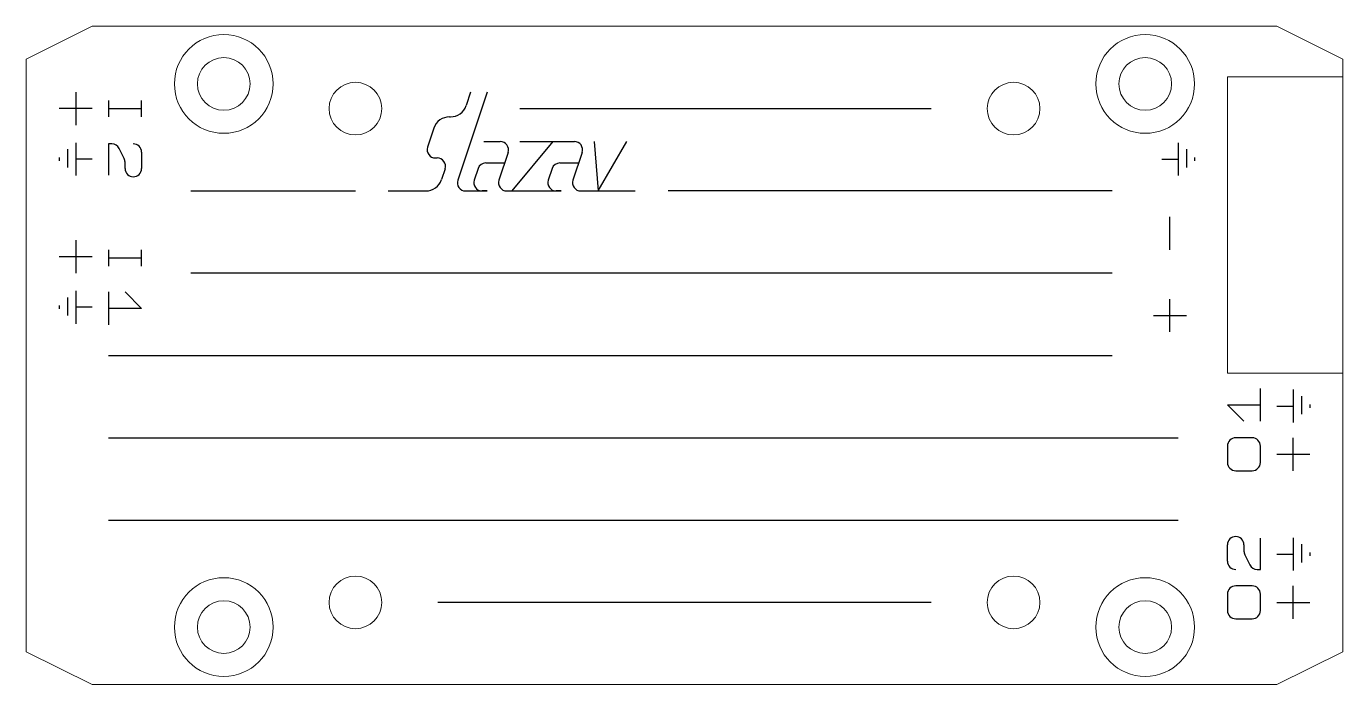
# Model space of a CAD drawing. Header units: millimetres. Extents: x -80 to 0, y -18.9 to 21.1.
import ezdxf

# ---------------------------------------------------------------- set-up
doc = ezdxf.new("R2010")
doc.units = ezdxf.units.MM
doc.layers.get('0').update_dxf_attribs({"lineweight": 13, "true_color": 0x000000})
doc.layers.add('engrave', color=54, linetype='Continuous', lineweight=25, true_color=0x808000)

msp = doc.modelspace()

# ---------------------------------------------------------------- linework, layer by layer
for p, q in [((-80, 19.07), (-76, 21.07)), ((-4, 21.07), (-76, 21.07)), ((0, 19.07), (-4, 21.07)), ((-80, 19.07), (-80, -16.93)), ((0, 19.07), (0, -16.93)), ((-7, 0), (-7, 18)), ((-7, 18), (0, 18)), ((-7, 0), (0, 0)), ((-80, -16.93), (-76, -18.93)), ((0, -16.93), (-4, -18.93)), ((-76, -18.93), (-4, -18.93))]:
    msp.add_line(p, q)
for centre, radius in [((-68, 17.57), 3), ((-12, 17.57), 3), ((-68, 17.57), 1.6), ((-12, 17.57), 1.6), ((-60, 16.07), 1.6), ((-20, 16.07), 1.6), ((-68, -15.43), 3), ((-60, -13.93), 1.6), ((-20, -13.93), 1.6), ((-12, -15.43), 3), ((-68, -15.43), 1.6), ((-12, -15.43), 1.6)]:
    msp.add_circle(centre, radius)
at = {"layer": 'engrave'}
for p, q in [((-77, 17.07), (-77, 15.07)), ((-52, 17.07), (-53.781, 11.728)), ((-53, 17.07), (-53.272, 16.254)), ((-76, 16.07), (-78, 16.07)), ((-75, 16.57), (-75, 15.57)), ((-75, 16.07), (-73, 16.07)), ((-73, 15.57), (-73, 16.57)), ((-50, 16.07), (-25, 16.07)), ((-54.279, 15.57), (-54.221, 15.57)), ((-55.228, 14.886), (-55.614, 13.728)), ((-77.5, 13.6), (-77.5, 12.5)), ((-77, 14), (-77, 12)), ((-75, 13.93), (-75, 12.03)), ((-74.809, 13.93), (-75, 13.93)), ((-74.053, 13.036), (-74.362, 13.654)), ((-73.5, 13.93), (-73.5, 13.93)), ((-52.2, 14.07), (-51.194, 14.07)), ((-48, 14.07), (-50.5, 11.07)), ((-50, 14.07), (-46.694, 14.07)), ((-45.5, 14.07), (-45.25, 11.07)), ((-45.25, 11.07), (-43.5, 14.07)), ((-10, 14), (-10, 12)), ((-9.5, 13.6), (-9.5, 12.5)), ((-78, 13.1), (-78, 12.9)), ((-76, 13), (-77, 13)), ((-74, 12.43), (-74, 12.812)), ((-73, 13.43), (-73, 12.43)), ((-55.14, 13.07), (-55.027, 13.07)), ((-50.719, 13.412), (-51.281, 11.728)), ((-46.219, 13.412), (-46.781, 11.728)), ((-11, 13), (-10, 13)), ((-9, 13.1), (-9, 12.9)), ((-54.553, 12.412), (-54.772, 11.754)), ((-52.547, 12.428), (-52.781, 11.728)), ((-52.073, 12.77), (-50.933, 12.77)), ((-48.047, 12.428), (-48.281, 11.728)), ((-47.573, 12.77), (-46.433, 12.77)), ((-73.5, 11.93), (-73.5, 11.93)), ((-70, 11.07), (-60, 11.07)), ((-58, 11.07), (-55.721, 11.07)), ((-53.306, 11.07), (-52, 11.07)), ((-52, 11.07), (-52.306, 11.07)), ((-50.806, 11.07), (-47.5, 11.07)), ((-47.5, 11.07), (-47.806, 11.07)), ((-46.306, 11.07), (-43, 11.07)), ((-14, 11.07), (-41, 11.07)), ((-10.5, 7.5), (-10.5, 9.5)), ((-77, 8.07), (-77, 6.07)), ((-75, 7.5), (-75, 6.5)), ((-73, 6.5), (-73, 7.5)), ((-76, 7.07), (-78, 7.07)), ((-75, 7), (-73, 7)), ((-14, 6.07), (-70, 6.07)), ((-77, 5), (-77, 3)), ((-75, 4.93), (-75, 2.93)), ((-74, 4.93), (-73, 3.93)), ((-78, 4.1), (-78, 3.9)), ((-77.5, 4.6), (-77.5, 3.5)), ((-76, 4), (-77, 4)), ((-10.5, 2.5), (-10.5, 4.5)), ((-73, 3.93), (-75, 3.93)), ((-11.5, 3.5), (-9.5, 3.5)), ((-75, 1.07), (-14, 1.07)), ((-5, -2.93), (-5, -0.93)), ((-3, -1), (-3, -3)), ((-2.5, -1.4), (-2.5, -2.5)), ((-6, -2.93), (-7, -1.93)), ((-7, -1.93), (-5, -1.93)), ((-4, -2), (-3, -2)), ((-2, -1.9), (-2, -2.1)), ((-75, -3.93), (-10, -3.93)), ((-5.5, -3.93), (-6.5, -3.93)), ((-3, -5.93), (-3, -3.93)), ((-7, -4.43), (-7, -5.43)), ((-5, -5.43), (-5, -4.43)), ((-4, -4.93), (-2, -4.93)), ((-6.5, -5.93), (-5.5, -5.93)), ((-75, -8.93), (-10, -8.93)), ((-6.5, -9.93), (-6.5, -9.93)), ((-5, -11.93), (-5, -10.03)), ((-3, -10), (-3, -12)), ((-2.5, -10.4), (-2.5, -11.5)), ((-7, -11.43), (-7, -10.43)), ((-6, -10.43), (-6, -10.812)), ((-5.947, -11.036), (-5.638, -11.654)), ((-4, -11), (-3, -11)), ((-2, -10.9), (-2, -11.1)), ((-6.5, -11.93), (-6.5, -11.93)), ((-5.191, -11.93), (-5, -11.93)), ((-7, -13.43), (-7, -14.43)), ((-5.5, -12.93), (-6.5, -12.93)), ((-5, -14.43), (-5, -13.43)), ((-3, -14.93), (-3, -12.93)), ((-25, -13.93), (-55, -13.93)), ((-4, -13.93), (-2, -13.93)), ((-6.5, -14.93), (-5.5, -14.93))]:
    msp.add_line(p, q, dxfattribs=at)
for centre, radius, start, end in [((-54.221, 16.57), 1, 270, 341.56505), ((-54.279, 14.57), 1, 90, 161.56505), ((-74.809, 13.43), 0.5, 26.56505, 90), ((-73.5, 13.43), 0.5, 0, 90), ((-55.14, 13.57), 0.5, 161.56505, 270), ((-51.194, 13.57), 0.5, 341.56505, 90), ((-46.694, 13.57), 0.5, 341.56505, 90), ((-74.5, 12.812), 0.5, 0, 26.56505), ((-55.027, 12.57), 0.5, 341.56505, 90), ((-73.5, 12.43), 0.5, 180, 270), ((-73.5, 12.43), 0.5, 270, 0), ((-52.073, 12.27), 0.5, 90, 161.56505), ((-47.573, 12.27), 0.5, 90, 161.56505), ((-55.721, 12.07), 1, 270, 341.56505), ((-53.306, 11.57), 0.5, 161.56505, 270), ((-52.306, 11.57), 0.5, 161.56505, 270), ((-50.806, 11.57), 0.5, 161.56505, 270), ((-47.806, 11.57), 0.5, 161.56505, 270), ((-46.306, 11.57), 0.5, 161.56505, 270), ((-6.5, -4.43), 0.5, 90, 180), ((-5.5, -4.43), 0.5, 0, 90), ((-6.5, -5.43), 0.5, 180, 270), ((-5.5, -5.43), 0.5, 270, 0), ((-6.5, -10.43), 0.5, 90, 180), ((-6.5, -10.43), 0.5, 0, 90), ((-5.5, -10.812), 0.5, 180, 206.56505), ((-6.5, -11.43), 0.5, 180, 270), ((-5.191, -11.43), 0.5, 206.56505, 270), ((-6.5, -13.43), 0.5, 90, 180), ((-5.5, -13.43), 0.5, 0, 90), ((-6.5, -14.43), 0.5, 180, 270), ((-5.5, -14.43), 0.5, 270, 0)]:
    msp.add_arc(centre, radius, start, end, dxfattribs=at)

doc.saveas('drawing.dxf')
